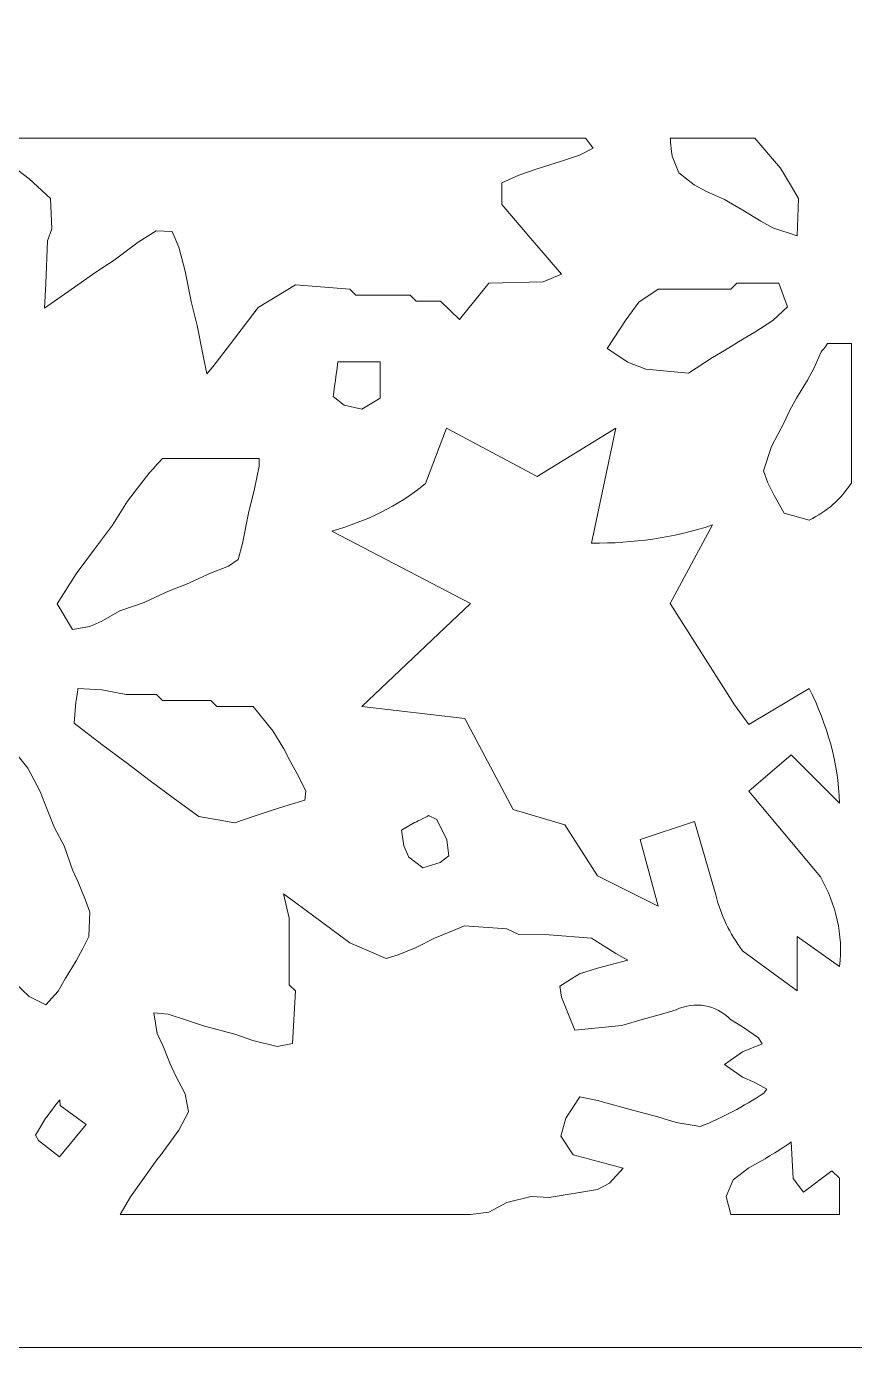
# Model space of a CAD drawing. Header units: centimetres. Extents: x -13.8 to 13.8, y -13.7 to 13.7.
# Drawn here: x 9.001 to 10.575, y 0.85 to 3.36 of the extents above; entities that cross this region are included whole.
import ezdxf

# ---------------------------------------------------------------- set-up
doc = ezdxf.new("R2010")
doc.units = ezdxf.units.CM
doc.header["$MEASUREMENT"] = 0
doc.layers.add('Layer 1', color=7, linetype='Continuous')

msp = doc.modelspace()

# ---------------------------------------------------------------- linework, layer by layer
at = {"layer": 'Layer 1', "lineweight": 0}
msp.add_lwpolyline([(0.95375, 0.85022), (13.77439, 0.85022), (13.77439, 13.67104), (0.95375, 13.67104), (0.95375, 0.85022)], close=True, dxfattribs=at)
at = {"layer": 'Layer 1', "color": 7, "lineweight": 0}
for points, knots in [([(8.90347, 3.14764), (8.90347, 3.14764), (10.0638, 3.14764), (10.0638, 3.14764), (10.0638, 3.14764), (10.0638, 3.14764), (10.07809, 3.1284), (10.07809, 3.1284), (10.07809, 3.1284), (10.07809, 3.1284), (10.05219, 3.11488), (10.05219, 3.11488), (10.05219, 3.11488), (10.05219, 3.11488), (10.01771, 3.10364), (10.01771, 3.10364), (10.01771, 3.10364), (10.01771, 3.10364), (9.97159, 3.08917), (9.97159, 3.08917), (9.97159, 3.08917), (9.97159, 3.08917), (9.93711, 3.07679), (9.93711, 3.07679), (9.93711, 3.07679), (9.93711, 3.07679), (9.90472, 3.0625), (9.90472, 3.0625), (9.90472, 3.0625), (9.90472, 3.0625), (9.90472, 3.02115), (9.90472, 3.02115), (9.90472, 3.02115), (9.90472, 3.02115), (9.96319, 2.9522), (9.96319, 2.9522), (9.96319, 2.9522), (9.96319, 2.9522), (10.01769, 2.88915), (10.01769, 2.88915), (10.01769, 2.88915), (10.01769, 2.88915), (9.98321, 2.87468), (9.98321, 2.87468), (9.98321, 2.87468), (9.98321, 2.87468), (9.87976, 2.87201), (9.87976, 2.87201), (9.87976, 2.87201), (9.87976, 2.87201), (9.82433, 2.80306), (9.82433, 2.80306), (9.82433, 2.80306), (9.82433, 2.80306), (9.78813, 2.83754), (9.78813, 2.83754), (9.78813, 2.83754), (9.78813, 2.83754), (9.74206, 2.83752), (9.74206, 2.83752), (9.74206, 2.83752), (9.74206, 2.83752), (9.73063, 2.84914), (9.73063, 2.84914), (9.73063, 2.84914), (9.73063, 2.84914), (9.62718, 2.84914), (9.62718, 2.84914), (9.62718, 2.84914), (9.62718, 2.84914), (9.61594, 2.86057), (9.61594, 2.86057), (9.61594, 2.86057), (9.61594, 2.86057), (9.51212, 2.86896), (9.51212, 2.86896), (9.51212, 2.86896), (9.51212, 2.86896), (9.44145, 2.82573), (9.44145, 2.82573), (9.44145, 2.82573), (9.44145, 2.82573), (9.38869, 2.75696), (9.38869, 2.75696), (9.38869, 2.75696), (9.38869, 2.75696), (9.35535, 2.71277), (9.35535, 2.71277), (9.35535, 2.71277), (9.35535, 2.71277), (9.34392, 2.69962), (9.34392, 2.69962), (9.34392, 2.69962), (9.34392, 2.69962), (9.33707, 2.73372), (9.33707, 2.73372), (9.33707, 2.73372), (9.33707, 2.73372), (9.32524, 2.79145), (9.32524, 2.79145), (9.32524, 2.79145), (9.32524, 2.79145), (9.314, 2.83717), (9.314, 2.83717), (9.314, 2.83717), (9.314, 2.83717), (9.30257, 2.89469), (9.30257, 2.89469), (9.30257, 2.89469), (9.30257, 2.89469), (9.29077, 2.9406), (9.29077, 2.9406), (9.29077, 2.9406), (9.29077, 2.9406), (9.27783, 2.97031), (9.27783, 2.97031), (9.27783, 2.97031), (9.27783, 2.97031), (9.24772, 2.97126), (9.24772, 2.97126), (9.24772, 2.97126), (9.24772, 2.97126), (9.21324, 2.94954), (9.21324, 2.94954), (9.21324, 2.94954), (9.21324, 2.94954), (9.16752, 2.91583), (9.16752, 2.91583), (9.16752, 2.91583), (9.16752, 2.91583), (9.13304, 2.89297), (9.13304, 2.89297), (9.13304, 2.89297), (9.13304, 2.89297), (9.09856, 2.86897), (9.09856, 2.86897), (9.09856, 2.86897), (9.09856, 2.86897), (9.03551, 2.82478), (9.03551, 2.82478), (9.03551, 2.82478), (9.03551, 2.82478), (9.03818, 2.87164), (9.03818, 2.87164), (9.03818, 2.87164), (9.03818, 2.87164), (9.04141, 2.9526), (9.04141, 2.9526), (9.04141, 2.9526), (9.04141, 2.9526), (9.04961, 2.97509), (9.04961, 2.97509), (9.04961, 2.97509), (9.04961, 2.97509), (9.04694, 3.03264), (9.04694, 3.03264), (9.04694, 3.03264), (9.04694, 3.03264), (9.00656, 3.07016), (9.00656, 3.07016), (9.00656, 3.07016), (9.00656, 3.07016), (8.96065, 3.10466), (8.96065, 3.10466), (8.96065, 3.10466), (8.96065, 3.10466), (8.91855, 3.13533), (8.91855, 3.13533), (8.91855, 3.13533), (8.91852, 3.13526), (8.90998, 3.14362), (8.90347, 3.14764)], [0, 0, 0, 0, 0.0227273, 0.0227273, 0.0227273, 0.0227273, 0.0454545, 0.0454545, 0.0454545, 0.0454545, 0.0681818, 0.0681818, 0.0681818, 0.0681818, 0.0909091, 0.0909091, 0.0909091, 0.0909091, 0.1136364, 0.1136364, 0.1136364, 0.1136364, 0.1363636, 0.1363636, 0.1363636, 0.1363636, 0.1590909, 0.1590909, 0.1590909, 0.1590909, 0.1818182, 0.1818182, 0.1818182, 0.1818182, 0.2045455, 0.2045455, 0.2045455, 0.2045455, 0.2272727, 0.2272727, 0.2272727, 0.2272727, 0.25, 0.25, 0.25, 0.25, 0.2727273, 0.2727273, 0.2727273, 0.2727273, 0.2954545, 0.2954545, 0.2954545, 0.2954545, 0.3181818, 0.3181818, 0.3181818, 0.3181818, 0.3409091, 0.3409091, 0.3409091, 0.3409091, 0.3636364, 0.3636364, 0.3636364, 0.3636364, 0.3863636, 0.3863636, 0.3863636, 0.3863636, 0.4090909, 0.4090909, 0.4090909, 0.4090909, 0.4318182, 0.4318182, 0.4318182, 0.4318182, 0.4545455, 0.4545455, 0.4545455, 0.4545455, 0.4772727, 0.4772727, 0.4772727, 0.4772727, 0.5, 0.5, 0.5, 0.5, 0.5227273, 0.5227273, 0.5227273, 0.5227273, 0.5454545, 0.5454545, 0.5454545, 0.5454545, 0.5681818, 0.5681818, 0.5681818, 0.5681818, 0.5909091, 0.5909091, 0.5909091, 0.5909091, 0.6136364, 0.6136364, 0.6136364, 0.6136364, 0.6363636, 0.6363636, 0.6363636, 0.6363636, 0.6590909, 0.6590909, 0.6590909, 0.6590909, 0.6818182, 0.6818182, 0.6818182, 0.6818182, 0.7045455, 0.7045455, 0.7045455, 0.7045455, 0.7272727, 0.7272727, 0.7272727, 0.7272727, 0.75, 0.75, 0.75, 0.75, 0.7727273, 0.7727273, 0.7727273, 0.7727273, 0.7954545, 0.7954545, 0.7954545, 0.7954545, 0.8181818, 0.8181818, 0.8181818, 0.8181818, 0.8409091, 0.8409091, 0.8409091, 0.8409091, 0.8636364, 0.8636364, 0.8636364, 0.8636364, 0.8863636, 0.8863636, 0.8863636, 0.8863636, 0.9090909, 0.9090909, 0.9090909, 0.9090909, 0.9318182, 0.9318182, 0.9318182, 0.9318182, 0.9545455, 0.9545455, 0.9545455, 0.9545455, 1, 1, 1, 1]), ([(10.22461, 3.14764), (10.22461, 3.14764), (10.3854, 3.14764), (10.3854, 3.14764), (10.3854, 3.14764), (10.3854, 3.14764), (10.43416, 3.09012), (10.43416, 3.09012), (10.43416, 3.09012), (10.43416, 3.09012), (10.45512, 3.05564), (10.45512, 3.05564), (10.45512, 3.05564), (10.45512, 3.05564), (10.46864, 3.03259), (10.46864, 3.03259), (10.46864, 3.03259), (10.46864, 3.03259), (10.46578, 2.96192), (10.46578, 2.96192), (10.46578, 2.96192), (10.46578, 2.96192), (10.41969, 2.97716), (10.41969, 2.97716), (10.41969, 2.97716), (10.41969, 2.97716), (10.39683, 2.98954), (10.39683, 2.98954), (10.39683, 2.98954), (10.39683, 2.98954), (10.36235, 3.0105), (10.36235, 3.0105), (10.36235, 3.0105), (10.36235, 3.0105), (10.32787, 3.0309), (10.32787, 3.0309), (10.32787, 3.0309), (10.32787, 3.0309), (10.29339, 3.04614), (10.29339, 3.04614), (10.29339, 3.04614), (10.29339, 3.04614), (10.27034, 3.05852), (10.27034, 3.05852), (10.27034, 3.05852), (10.27034, 3.05852), (10.24081, 3.08157), (10.24081, 3.08157), (10.24081, 3.08157), (10.24081, 3.08157), (10.22822, 3.113), (10.22822, 3.113), (10.22822, 3.113), (10.22821, 3.11295), (10.22519, 3.14153), (10.22461, 3.14764)], [0, 0, 0, 0, 0.0666667, 0.0666667, 0.0666667, 0.0666667, 0.1333333, 0.1333333, 0.1333333, 0.1333333, 0.2, 0.2, 0.2, 0.2, 0.2666667, 0.2666667, 0.2666667, 0.2666667, 0.3333333, 0.3333333, 0.3333333, 0.3333333, 0.4, 0.4, 0.4, 0.4, 0.4666667, 0.4666667, 0.4666667, 0.4666667, 0.5333333, 0.5333333, 0.5333333, 0.5333333, 0.6, 0.6, 0.6, 0.6, 0.6666667, 0.6666667, 0.6666667, 0.6666667, 0.7333333, 0.7333333, 0.7333333, 0.7333333, 0.8, 0.8, 0.8, 0.8, 0.8666667, 0.8666667, 0.8666667, 0.8666667, 1, 1, 1, 1]), ([(10.35108, 2.87197), (10.35108, 2.87197), (10.4313, 2.87197), (10.4313, 2.87197), (10.4313, 2.87197), (10.4313, 2.87197), (10.4475, 2.82683), (10.4475, 2.82683), (10.4475, 2.82683), (10.4475, 2.82683), (10.41969, 2.80093), (10.41969, 2.80093), (10.41969, 2.80093), (10.41969, 2.80093), (10.38519, 2.77881), (10.38519, 2.77881), (10.38519, 2.77881), (10.38519, 2.77881), (10.36233, 2.76548), (10.36233, 2.76548), (10.36233, 2.76548), (10.36233, 2.76548), (10.32785, 2.74434), (10.32785, 2.74434), (10.32785, 2.74434), (10.32785, 2.74434), (10.30481, 2.731), (10.30481, 2.731), (10.30481, 2.731), (10.30481, 2.731), (10.25909, 2.70129), (10.25909, 2.70129), (10.25909, 2.70129), (10.25909, 2.70129), (10.17831, 2.70835), (10.17831, 2.70835), (10.17831, 2.70835), (10.17831, 2.70835), (10.14383, 2.72169), (10.14383, 2.72169), (10.14383, 2.72169), (10.14383, 2.72169), (10.10497, 2.74815), (10.10497, 2.74815), (10.10497, 2.74815), (10.10497, 2.74815), (10.14116, 2.80265), (10.14116, 2.80265), (10.14116, 2.80265), (10.14116, 2.80265), (10.16516, 2.83617), (10.16516, 2.83617), (10.16516, 2.83617), (10.16516, 2.83617), (10.20175, 2.86054), (10.20175, 2.86054), (10.20175, 2.86054), (10.20175, 2.86054), (10.33968, 2.86054), (10.33968, 2.86054), (10.33968, 2.86054), (10.33968, 2.86054), (10.35108, 2.87197), (10.35108, 2.87197)], [0, 0, 0, 0, 0.0588235, 0.0588235, 0.0588235, 0.0588235, 0.1176471, 0.1176471, 0.1176471, 0.1176471, 0.1764706, 0.1764706, 0.1764706, 0.1764706, 0.2352941, 0.2352941, 0.2352941, 0.2352941, 0.2941176, 0.2941176, 0.2941176, 0.2941176, 0.3529412, 0.3529412, 0.3529412, 0.3529412, 0.4117647, 0.4117647, 0.4117647, 0.4117647, 0.4705882, 0.4705882, 0.4705882, 0.4705882, 0.5294118, 0.5294118, 0.5294118, 0.5294118, 0.5882353, 0.5882353, 0.5882353, 0.5882353, 0.6470588, 0.6470588, 0.6470588, 0.6470588, 0.7058824, 0.7058824, 0.7058824, 0.7058824, 0.7647059, 0.7647059, 0.7647059, 0.7647059, 0.8235294, 0.8235294, 0.8235294, 0.8235294, 0.8823529, 0.8823529, 0.8823529, 0.8823529, 1, 1, 1, 1]), ([(10.5233, 2.75712), (10.5233, 2.75712), (10.5692, 2.75712), (10.5692, 2.75712), (10.5692, 2.75712), (10.5692, 2.75712), (10.5692, 2.49288), (10.5692, 2.49288), (10.5692, 2.49288), (10.54769, 2.46049), (10.52348, 2.43859), (10.48863, 2.42202), (10.48863, 2.42202), (10.48863, 2.42202), (10.441, 2.43536), (10.441, 2.43536), (10.441, 2.43536), (10.441, 2.43536), (10.42158, 2.46984), (10.42158, 2.46984), (10.42158, 2.46984), (10.42158, 2.46984), (10.41034, 2.49251), (10.41034, 2.49251), (10.41034, 2.49251), (10.41034, 2.49251), (10.40177, 2.51556), (10.40177, 2.51556), (10.40177, 2.51556), (10.40177, 2.51556), (10.41682, 2.56147), (10.41682, 2.56147), (10.41682, 2.56147), (10.41682, 2.56147), (10.4292, 2.58452), (10.4292, 2.58452), (10.4292, 2.58452), (10.4292, 2.58452), (10.441, 2.60757), (10.441, 2.60757), (10.441, 2.60757), (10.441, 2.60757), (10.45224, 2.63043), (10.45224, 2.63043), (10.45224, 2.63043), (10.45224, 2.63043), (10.46483, 2.65348), (10.46483, 2.65348), (10.46483, 2.65348), (10.46483, 2.65348), (10.48579, 2.68796), (10.48579, 2.68796), (10.48579, 2.68796), (10.48579, 2.68796), (10.49817, 2.71101), (10.49817, 2.71101), (10.49817, 2.71101), (10.49817, 2.71101), (10.51169, 2.74168), (10.51169, 2.74168), (10.51169, 2.74168), (10.51168, 2.74167), (10.52026, 2.7514), (10.5233, 2.75712)], [0, 0, 0, 0, 0.0588235, 0.0588235, 0.0588235, 0.0588235, 0.1176471, 0.1176471, 0.1176471, 0.1176471, 0.1764706, 0.1764706, 0.1764706, 0.1764706, 0.2352941, 0.2352941, 0.2352941, 0.2352941, 0.2941176, 0.2941176, 0.2941176, 0.2941176, 0.3529412, 0.3529412, 0.3529412, 0.3529412, 0.4117647, 0.4117647, 0.4117647, 0.4117647, 0.4705882, 0.4705882, 0.4705882, 0.4705882, 0.5294118, 0.5294118, 0.5294118, 0.5294118, 0.5882353, 0.5882353, 0.5882353, 0.5882353, 0.6470588, 0.6470588, 0.6470588, 0.6470588, 0.7058824, 0.7058824, 0.7058824, 0.7058824, 0.7647059, 0.7647059, 0.7647059, 0.7647059, 0.8235294, 0.8235294, 0.8235294, 0.8235294, 0.8823529, 0.8823529, 0.8823529, 0.8823529, 1, 1, 1, 1]), ([(9.59271, 2.7228), (9.59271, 2.7228), (9.67311, 2.7228), (9.67311, 2.7228), (9.67311, 2.7228), (9.67311, 2.7228), (9.67311, 2.65385), (9.67311, 2.65385), (9.67311, 2.65385), (9.67311, 2.65385), (9.63863, 2.63234), (9.63863, 2.63234), (9.63863, 2.63234), (9.63863, 2.63234), (9.60511, 2.63996), (9.60511, 2.63996), (9.60511, 2.63996), (9.60511, 2.63996), (9.58415, 2.65652), (9.58415, 2.65652), (9.58415, 2.65652), (9.58413, 2.65652), (9.59271, 2.7169), (9.59271, 2.7228)], [0, 0, 0, 0, 0.1428571, 0.1428571, 0.1428571, 0.1428571, 0.2857143, 0.2857143, 0.2857143, 0.2857143, 0.4285714, 0.4285714, 0.4285714, 0.4285714, 0.5714286, 0.5714286, 0.5714286, 0.5714286, 0.7142857, 0.7142857, 0.7142857, 0.7142857, 1, 1, 1, 1]), ([(9.79961, 2.59633), (9.79961, 2.59633), (9.97183, 2.50452), (9.97183, 2.50452), (9.97183, 2.50452), (9.97183, 2.50452), (10.12119, 2.59633), (10.12119, 2.59633), (10.12119, 2.59633), (10.12119, 2.59633), (10.07528, 2.37802), (10.07528, 2.37802), (10.07528, 2.37802), (10.15624, 2.37802), (10.22805, 2.38755), (10.3052, 2.41271), (10.3052, 2.41271), (10.3052, 2.41271), (10.22461, 2.26335), (10.22461, 2.26335), (10.22461, 2.26335), (10.22461, 2.26335), (10.34693, 2.07094), (10.34693, 2.07094), (10.34693, 2.07094), (10.34693, 2.07094), (10.37416, 2.03361), (10.37416, 2.03361), (10.37416, 2.03361), (10.37416, 2.03361), (10.48883, 2.10238), (10.48883, 2.10238), (10.48883, 2.10238), (10.52312, 2.03152), (10.54389, 1.96331), (10.54656, 1.88426), (10.54656, 1.88426), (10.54656, 1.88426), (10.45435, 1.97589), (10.45435, 1.97589), (10.45435, 1.97589), (10.45435, 1.97589), (10.37415, 1.90694), (10.37415, 1.90694), (10.37415, 1.90694), (10.37415, 1.90694), (10.51017, 1.74425), (10.51017, 1.74425), (10.51017, 1.74425), (10.53988, 1.69033), (10.5534, 1.63585), (10.54655, 1.57412), (10.54655, 1.57412), (10.54655, 1.57412), (10.46577, 1.63127), (10.46577, 1.63127), (10.46577, 1.63127), (10.46577, 1.63127), (10.46577, 1.52782), (10.46577, 1.52782), (10.46577, 1.52782), (10.46577, 1.52782), (10.36176, 1.60402), (10.36176, 1.60402), (10.36176, 1.60402), (10.33776, 1.63717), (10.32099, 1.66993), (10.31146, 1.70993), (10.31146, 1.70993), (10.31146, 1.70993), (10.27069, 1.84976), (10.27069, 1.84976), (10.27069, 1.84976), (10.27069, 1.84976), (10.16724, 1.81528), (10.16724, 1.81528), (10.16724, 1.81528), (10.16724, 1.81528), (10.20172, 1.68878), (10.20172, 1.68878), (10.20172, 1.68878), (10.20172, 1.68878), (10.08665, 1.7463), (10.08665, 1.7463), (10.08665, 1.7463), (10.08665, 1.7463), (10.02416, 1.84287), (10.02416, 1.84287), (10.02416, 1.84287), (10.02416, 1.84287), (9.92605, 1.8724), (9.92605, 1.8724), (9.92605, 1.8724), (9.92605, 1.8724), (9.83403, 2.0448), (9.83403, 2.0448), (9.83403, 2.0448), (9.83403, 2.0448), (9.63858, 2.06785), (9.63858, 2.06785), (9.63858, 2.06785), (9.63858, 2.06785), (9.84527, 2.2633), (9.84527, 2.2633), (9.84527, 2.2633), (9.84527, 2.2633), (9.58143, 2.40123), (9.58143, 2.40123), (9.58143, 2.40123), (9.64829, 2.42047), (9.70526, 2.44695), (9.75955, 2.49153), (9.75955, 2.49153), (9.75955, 2.49153), (9.79961, 2.59633), (9.79961, 2.59633)], [0, 0, 0, 0, 0.0333333, 0.0333333, 0.0333333, 0.0333333, 0.0666667, 0.0666667, 0.0666667, 0.0666667, 0.1, 0.1, 0.1, 0.1, 0.1333333, 0.1333333, 0.1333333, 0.1333333, 0.1666667, 0.1666667, 0.1666667, 0.1666667, 0.2, 0.2, 0.2, 0.2, 0.2333333, 0.2333333, 0.2333333, 0.2333333, 0.2666667, 0.2666667, 0.2666667, 0.2666667, 0.3, 0.3, 0.3, 0.3, 0.3333333, 0.3333333, 0.3333333, 0.3333333, 0.3666667, 0.3666667, 0.3666667, 0.3666667, 0.4, 0.4, 0.4, 0.4, 0.4333333, 0.4333333, 0.4333333, 0.4333333, 0.4666667, 0.4666667, 0.4666667, 0.4666667, 0.5, 0.5, 0.5, 0.5, 0.5333333, 0.5333333, 0.5333333, 0.5333333, 0.5666667, 0.5666667, 0.5666667, 0.5666667, 0.6, 0.6, 0.6, 0.6, 0.6333333, 0.6333333, 0.6333333, 0.6333333, 0.6666667, 0.6666667, 0.6666667, 0.6666667, 0.7, 0.7, 0.7, 0.7, 0.7333333, 0.7333333, 0.7333333, 0.7333333, 0.7666667, 0.7666667, 0.7666667, 0.7666667, 0.8, 0.8, 0.8, 0.8, 0.8333333, 0.8333333, 0.8333333, 0.8333333, 0.8666667, 0.8666667, 0.8666667, 0.8666667, 0.9, 0.9, 0.9, 0.9, 0.9333333, 0.9333333, 0.9333333, 0.9333333, 1, 1, 1, 1]), ([(9.25952, 2.53899), (9.25952, 2.53899), (9.44353, 2.53899), (9.44353, 2.53899), (9.44353, 2.53899), (9.44353, 2.53899), (9.44316, 2.52412), (9.44316, 2.52412), (9.44316, 2.52412), (9.44316, 2.52412), (9.43459, 2.48107), (9.43459, 2.48107), (9.43459, 2.48107), (9.43459, 2.48107), (9.42316, 2.43535), (9.42316, 2.43535), (9.42316, 2.43535), (9.42316, 2.43535), (9.41173, 2.37762), (9.41173, 2.37762), (9.41173, 2.37762), (9.41173, 2.37762), (9.40316, 2.34733), (9.40316, 2.34733), (9.40316, 2.34733), (9.40316, 2.34733), (9.38488, 2.33458), (9.38488, 2.33458), (9.38488, 2.33458), (9.38488, 2.33458), (9.35117, 2.32124), (9.35117, 2.32124), (9.35117, 2.32124), (9.35117, 2.32124), (9.3285, 2.31076), (9.3285, 2.31076), (9.3285, 2.31076), (9.3285, 2.31076), (9.30527, 2.3001), (9.30527, 2.3001), (9.30527, 2.3001), (9.30527, 2.3001), (9.27079, 2.28676), (9.27079, 2.28676), (9.27079, 2.28676), (9.27079, 2.28676), (9.24774, 2.27647), (9.24774, 2.27647), (9.24774, 2.27647), (9.24774, 2.27647), (9.22507, 2.26562), (9.22507, 2.26562), (9.22507, 2.26562), (9.22507, 2.26562), (9.17877, 2.24943), (9.17877, 2.24943), (9.17877, 2.24943), (9.17877, 2.24943), (9.14448, 2.23019), (9.14448, 2.23019), (9.14448, 2.23019), (9.14448, 2.23019), (9.12162, 2.2199), (9.12162, 2.2199), (9.12162, 2.2199), (9.12162, 2.2199), (9.08886, 2.214), (9.08886, 2.214), (9.08886, 2.214), (9.08886, 2.214), (9.05933, 2.26297), (9.05933, 2.26297), (9.05933, 2.26297), (9.05933, 2.26297), (9.09571, 2.32012), (9.09571, 2.32012), (9.09571, 2.32012), (9.09571, 2.32012), (9.13019, 2.36642), (9.13019, 2.36642), (9.13019, 2.36642), (9.13019, 2.36642), (9.16467, 2.41214), (9.16467, 2.41214), (9.16467, 2.41214), (9.16467, 2.41214), (9.19325, 2.45805), (9.19325, 2.45805), (9.19325, 2.45805), (9.19325, 2.45805), (9.23572, 2.51292), (9.23572, 2.51292), (9.23572, 2.51292), (9.23573, 2.51288), (9.25457, 2.53288), (9.25952, 2.53899)], [0, 0, 0, 0, 0.04, 0.04, 0.04, 0.04, 0.08, 0.08, 0.08, 0.08, 0.12, 0.12, 0.12, 0.12, 0.16, 0.16, 0.16, 0.16, 0.2, 0.2, 0.2, 0.2, 0.24, 0.24, 0.24, 0.24, 0.28, 0.28, 0.28, 0.28, 0.32, 0.32, 0.32, 0.32, 0.36, 0.36, 0.36, 0.36, 0.4, 0.4, 0.4, 0.4, 0.44, 0.44, 0.44, 0.44, 0.48, 0.48, 0.48, 0.48, 0.52, 0.52, 0.52, 0.52, 0.56, 0.56, 0.56, 0.56, 0.6, 0.6, 0.6, 0.6, 0.64, 0.64, 0.64, 0.64, 0.68, 0.68, 0.68, 0.68, 0.72, 0.72, 0.72, 0.72, 0.76, 0.76, 0.76, 0.76, 0.8, 0.8, 0.8, 0.8, 0.84, 0.84, 0.84, 0.84, 0.88, 0.88, 0.88, 0.88, 0.92, 0.92, 0.92, 0.92, 1, 1, 1, 1]), ([(9.09894, 2.10235), (9.09894, 2.10235), (9.14447, 2.09931), (9.14447, 2.09931), (9.14447, 2.09931), (9.14447, 2.09931), (9.19056, 2.09092), (9.19056, 2.09092), (9.19056, 2.09092), (9.19056, 2.09092), (9.24809, 2.09092), (9.24809, 2.09092), (9.24809, 2.09092), (9.24809, 2.09092), (9.25952, 2.0793), (9.25952, 2.0793), (9.25952, 2.0793), (9.25952, 2.0793), (9.35154, 2.07931), (9.35154, 2.07931), (9.35154, 2.07931), (9.35154, 2.07931), (9.36297, 2.06788), (9.36297, 2.06788), (9.36297, 2.06788), (9.36297, 2.06788), (9.43173, 2.06788), (9.43173, 2.06788), (9.43173, 2.06788), (9.43173, 2.06788), (9.46906, 2.02179), (9.46906, 2.02179), (9.46906, 2.02179), (9.46906, 2.02179), (9.49002, 1.98729), (9.49002, 1.98729), (9.49002, 1.98729), (9.49002, 1.98729), (9.5024, 1.96406), (9.5024, 1.96406), (9.5024, 1.96406), (9.5024, 1.96406), (9.51515, 1.94099), (9.51515, 1.94099), (9.51515, 1.94099), (9.51515, 1.94099), (9.53211, 1.90765), (9.53211, 1.90765), (9.53211, 1.90765), (9.53211, 1.90765), (9.53039, 1.88974), (9.53039, 1.88974), (9.53039, 1.88974), (9.53039, 1.88974), (9.50068, 1.88096), (9.50068, 1.88096), (9.50068, 1.88096), (9.50068, 1.88096), (9.4662, 1.8703), (9.4662, 1.8703), (9.4662, 1.8703), (9.4662, 1.8703), (9.43172, 1.85906), (9.43172, 1.85906), (9.43172, 1.85906), (9.43172, 1.85906), (9.39724, 1.84723), (9.39724, 1.84723), (9.39724, 1.84723), (9.39724, 1.84723), (9.32847, 1.85906), (9.32847, 1.85906), (9.32847, 1.85906), (9.32847, 1.85906), (9.28217, 1.8924), (9.28217, 1.8924), (9.28217, 1.8924), (9.28217, 1.8924), (9.23645, 1.92688), (9.23645, 1.92688), (9.23645, 1.92688), (9.23645, 1.92688), (9.19054, 1.96136), (9.19054, 1.96136), (9.19054, 1.96136), (9.19054, 1.96136), (9.14445, 1.99584), (9.14445, 1.99584), (9.14445, 1.99584), (9.14445, 1.99584), (9.09206, 2.03622), (9.09206, 2.03622), (9.09206, 2.03622), (9.09206, 2.03622), (9.09473, 2.07604), (9.09473, 2.07604), (9.09473, 2.07604), (9.09473, 2.07608), (9.09894, 2.0959), (9.09894, 2.10235)], [0, 0, 0, 0, 0.0384615, 0.0384615, 0.0384615, 0.0384615, 0.0769231, 0.0769231, 0.0769231, 0.0769231, 0.1153846, 0.1153846, 0.1153846, 0.1153846, 0.1538462, 0.1538462, 0.1538462, 0.1538462, 0.1923077, 0.1923077, 0.1923077, 0.1923077, 0.2307692, 0.2307692, 0.2307692, 0.2307692, 0.2692308, 0.2692308, 0.2692308, 0.2692308, 0.3076923, 0.3076923, 0.3076923, 0.3076923, 0.3461538, 0.3461538, 0.3461538, 0.3461538, 0.3846154, 0.3846154, 0.3846154, 0.3846154, 0.4230769, 0.4230769, 0.4230769, 0.4230769, 0.4615385, 0.4615385, 0.4615385, 0.4615385, 0.5, 0.5, 0.5, 0.5, 0.5384615, 0.5384615, 0.5384615, 0.5384615, 0.5769231, 0.5769231, 0.5769231, 0.5769231, 0.6153846, 0.6153846, 0.6153846, 0.6153846, 0.6538462, 0.6538462, 0.6538462, 0.6538462, 0.6923077, 0.6923077, 0.6923077, 0.6923077, 0.7307692, 0.7307692, 0.7307692, 0.7307692, 0.7692308, 0.7692308, 0.7692308, 0.7692308, 0.8076923, 0.8076923, 0.8076923, 0.8076923, 0.8461538, 0.8461538, 0.8461538, 0.8461538, 0.8846154, 0.8846154, 0.8846154, 0.8846154, 0.9230769, 0.9230769, 0.9230769, 0.9230769, 1, 1, 1, 1]), ([(8.98369, 1.97588), (8.98369, 1.97588), (9.00369, 1.95072), (9.00369, 1.95072), (9.00369, 1.95072), (9.00369, 1.95072), (9.00864, 1.94101), (9.00864, 1.94101), (9.00864, 1.94101), (9.00864, 1.94101), (9.02692, 1.90653), (9.02692, 1.90653), (9.02692, 1.90653), (9.02692, 1.90653), (9.04026, 1.87205), (9.04026, 1.87205), (9.04026, 1.87205), (9.04026, 1.87205), (9.05436, 1.83755), (9.05436, 1.83755), (9.05436, 1.83755), (9.05436, 1.83755), (9.07264, 1.80326), (9.07264, 1.80326), (9.07264, 1.80326), (9.07264, 1.80326), (9.08883, 1.75735), (9.08883, 1.75735), (9.08883, 1.75735), (9.08883, 1.75735), (9.09949, 1.73428), (9.09949, 1.73428), (9.09949, 1.73428), (9.09949, 1.73428), (9.11301, 1.6998), (9.11301, 1.6998), (9.11301, 1.6998), (9.11301, 1.6998), (9.12158, 1.67694), (9.12158, 1.67694), (9.12158, 1.67694), (9.12158, 1.67694), (9.11949, 1.63085), (9.11949, 1.63085), (9.11949, 1.63085), (9.11949, 1.63085), (9.10825, 1.60818), (9.10825, 1.60818), (9.10825, 1.60818), (9.10825, 1.60818), (9.09568, 1.58495), (9.09568, 1.58495), (9.09568, 1.58495), (9.09568, 1.58495), (9.07472, 1.55047), (9.07472, 1.55047), (9.07472, 1.55047), (9.07472, 1.55047), (9.0612, 1.52742), (9.0612, 1.52742), (9.0612, 1.52742), (9.0612, 1.52742), (9.03815, 1.50152), (9.03815, 1.50152), (9.03815, 1.50152), (9.03815, 1.50152), (9.00653, 1.51713), (9.00653, 1.51713), (9.00653, 1.51713), (9.00653, 1.51713), (8.94919, 1.57087), (8.94919, 1.57087), (8.94919, 1.57087), (8.94919, 1.57087), (8.8949, 1.65392), (8.8949, 1.65392), (8.8949, 1.65392), (8.8949, 1.65392), (8.90347, 1.70022), (8.90347, 1.70022), (8.90347, 1.70022), (8.90347, 1.70022), (8.90347, 1.75774), (8.90347, 1.75774), (8.90347, 1.75774), (8.90347, 1.75774), (8.9149, 1.76898), (8.9149, 1.76898), (8.9149, 1.76898), (8.9149, 1.76898), (8.9149, 1.84976), (8.9149, 1.84976), (8.9149, 1.84976), (8.9149, 1.84976), (8.92652, 1.861), (8.92652, 1.861), (8.92652, 1.861), (8.92652, 1.861), (8.92652, 1.94141), (8.92652, 1.94141), (8.92652, 1.94141), (8.92654, 1.94138), (8.97816, 1.97205), (8.98369, 1.97588)], [0, 0, 0, 0, 0.037037, 0.037037, 0.037037, 0.037037, 0.0740741, 0.0740741, 0.0740741, 0.0740741, 0.1111111, 0.1111111, 0.1111111, 0.1111111, 0.1481481, 0.1481481, 0.1481481, 0.1481481, 0.1851852, 0.1851852, 0.1851852, 0.1851852, 0.2222222, 0.2222222, 0.2222222, 0.2222222, 0.2592593, 0.2592593, 0.2592593, 0.2592593, 0.2962963, 0.2962963, 0.2962963, 0.2962963, 0.3333333, 0.3333333, 0.3333333, 0.3333333, 0.3703704, 0.3703704, 0.3703704, 0.3703704, 0.4074074, 0.4074074, 0.4074074, 0.4074074, 0.4444444, 0.4444444, 0.4444444, 0.4444444, 0.4814815, 0.4814815, 0.4814815, 0.4814815, 0.5185185, 0.5185185, 0.5185185, 0.5185185, 0.5555556, 0.5555556, 0.5555556, 0.5555556, 0.5925926, 0.5925926, 0.5925926, 0.5925926, 0.6296296, 0.6296296, 0.6296296, 0.6296296, 0.6666667, 0.6666667, 0.6666667, 0.6666667, 0.7037037, 0.7037037, 0.7037037, 0.7037037, 0.7407407, 0.7407407, 0.7407407, 0.7407407, 0.7777778, 0.7777778, 0.7777778, 0.7777778, 0.8148148, 0.8148148, 0.8148148, 0.8148148, 0.8518519, 0.8518519, 0.8518519, 0.8518519, 0.8888889, 0.8888889, 0.8888889, 0.8888889, 0.9259259, 0.9259259, 0.9259259, 0.9259259, 1, 1, 1, 1]), ([(9.76511, 1.861), (9.76511, 1.861), (9.7813, 1.85319), (9.7813, 1.85319), (9.7813, 1.85319), (9.7813, 1.85319), (9.80016, 1.8149), (9.80016, 1.8149), (9.80016, 1.8149), (9.80016, 1.8149), (9.80397, 1.78423), (9.80397, 1.78423), (9.80397, 1.78423), (9.80397, 1.78423), (9.7872, 1.77185), (9.7872, 1.77185), (9.7872, 1.77185), (9.7872, 1.77185), (9.75444, 1.76156), (9.75444, 1.76156), (9.75444, 1.76156), (9.75444, 1.76156), (9.72758, 1.78156), (9.72758, 1.78156), (9.72758, 1.78156), (9.72758, 1.78156), (9.71824, 1.80328), (9.71824, 1.80328), (9.71824, 1.80328), (9.71824, 1.80328), (9.71403, 1.83281), (9.71403, 1.83281), (9.71403, 1.83281), (9.71403, 1.83281), (9.7388, 1.84728), (9.7388, 1.84728), (9.7388, 1.84728), (9.73884, 1.84727), (9.76035, 1.857), (9.76511, 1.861)], [0, 0, 0, 0, 0.0909091, 0.0909091, 0.0909091, 0.0909091, 0.1818182, 0.1818182, 0.1818182, 0.1818182, 0.2727273, 0.2727273, 0.2727273, 0.2727273, 0.3636364, 0.3636364, 0.3636364, 0.3636364, 0.4545455, 0.4545455, 0.4545455, 0.4545455, 0.5454545, 0.5454545, 0.5454545, 0.5454545, 0.6363636, 0.6363636, 0.6363636, 0.6363636, 0.7272727, 0.7272727, 0.7272727, 0.7272727, 0.8181818, 0.8181818, 0.8181818, 0.8181818, 1, 1, 1, 1]), ([(9.48947, 1.71183), (9.48947, 1.71183), (9.5131, 1.69487), (9.5131, 1.69487), (9.5131, 1.69487), (9.5131, 1.69487), (9.6156, 1.61886), (9.6156, 1.61886), (9.6156, 1.61886), (9.6156, 1.61886), (9.68455, 1.58912), (9.68455, 1.58912), (9.68455, 1.58912), (9.68455, 1.58912), (9.7076, 1.59637), (9.7076, 1.59637), (9.7076, 1.59637), (9.7076, 1.59637), (9.74208, 1.60989), (9.74208, 1.60989), (9.74208, 1.60989), (9.74208, 1.60989), (9.77656, 1.62799), (9.77656, 1.62799), (9.77656, 1.62799), (9.77656, 1.62799), (9.81104, 1.64151), (9.81104, 1.64151), (9.81104, 1.64151), (9.81104, 1.64151), (9.83369, 1.65122), (9.83369, 1.65122), (9.83369, 1.65122), (9.83369, 1.65122), (9.91428, 1.64532), (9.91428, 1.64532), (9.91428, 1.64532), (9.91428, 1.64532), (9.93714, 1.63466), (9.93714, 1.63466), (9.93714, 1.63466), (9.93714, 1.63466), (9.99466, 1.63392), (9.99466, 1.63392), (9.99466, 1.63392), (9.99466, 1.63392), (10.07486, 1.62799), (10.07486, 1.62799), (10.07486, 1.62799), (10.07486, 1.62799), (10.12116, 1.59846), (10.12116, 1.59846), (10.12116, 1.59846), (10.12116, 1.59846), (10.13831, 1.58912), (10.13831, 1.58912), (10.13831, 1.58912), (10.13831, 1.58912), (10.14381, 1.58608), (10.14381, 1.58608), (10.14381, 1.58608), (10.14381, 1.58608), (10.08666, 1.57084), (10.08666, 1.57084), (10.08666, 1.57084), (10.08666, 1.57084), (10.05216, 1.56018), (10.05216, 1.56018), (10.05216, 1.56018), (10.05216, 1.56018), (10.01464, 1.53637), (10.01464, 1.53637), (10.01464, 1.53637), (10.01464, 1.53637), (10.01768, 1.51597), (10.01768, 1.51597), (10.01768, 1.51597), (10.01768, 1.51597), (10.04358, 1.45292), (10.04358, 1.45292), (10.04358, 1.45292), (10.04358, 1.45292), (10.13253, 1.4617), (10.13253, 1.4617), (10.13253, 1.4617), (10.13253, 1.4617), (10.16682, 1.47199), (10.16682, 1.47199), (10.16682, 1.47199), (10.16682, 1.47199), (10.21273, 1.48474), (10.21273, 1.48474), (10.21273, 1.48474), (10.21273, 1.48474), (10.23578, 1.49196), (10.23578, 1.49196), (10.23578, 1.49196), (10.2716, 1.50797), (10.31179, 1.50207), (10.33942, 1.4731), (10.33942, 1.4731), (10.33942, 1.4731), (10.36228, 1.45958), (10.36228, 1.45958), (10.36228, 1.45958), (10.36228, 1.45958), (10.39257, 1.43844), (10.39257, 1.43844), (10.39257, 1.43844), (10.39257, 1.43844), (10.39961, 1.4272), (10.39961, 1.4272), (10.39961, 1.4272), (10.39961, 1.4272), (10.36228, 1.41196), (10.36228, 1.41196), (10.36228, 1.41196), (10.36228, 1.41196), (10.3278, 1.38775), (10.3278, 1.38775), (10.3278, 1.38775), (10.3278, 1.38775), (10.36228, 1.36412), (10.36228, 1.36412), (10.36228, 1.36412), (10.36228, 1.36412), (10.38514, 1.35401), (10.38514, 1.35401), (10.38514, 1.35401), (10.38514, 1.35401), (10.40819, 1.34086), (10.40819, 1.34086), (10.40819, 1.34086), (10.40819, 1.34086), (10.40266, 1.33343), (10.40266, 1.33343), (10.40266, 1.33343), (10.36324, 1.30827), (10.32514, 1.28694), (10.28169, 1.26998), (10.28169, 1.26998), (10.28169, 1.26998), (10.23578, 1.27779), (10.23578, 1.27779), (10.23578, 1.27779), (10.23578, 1.27779), (10.2013, 1.28827), (10.2013, 1.28827), (10.2013, 1.28827), (10.2013, 1.28827), (10.15558, 1.30065), (10.15558, 1.30065), (10.15558, 1.30065), (10.15558, 1.30065), (10.08663, 1.31951), (10.08663, 1.31951), (10.08663, 1.31951), (10.08663, 1.31951), (10.05308, 1.32636), (10.05308, 1.32636), (10.05308, 1.32636), (10.05308, 1.32636), (10.02622, 1.28617), (10.02622, 1.28617), (10.02622, 1.28617), (10.02622, 1.28617), (10.01669, 1.25169), (10.01669, 1.25169), (10.01669, 1.25169), (10.01669, 1.25169), (10.04032, 1.21605), (10.04032, 1.21605), (10.04032, 1.21605), (10.04032, 1.21605), (10.1352, 1.1907), (10.1352, 1.1907), (10.1352, 1.1907), (10.1352, 1.1907), (10.1093, 1.16271), (10.1093, 1.16271), (10.1093, 1.16271), (10.1093, 1.16271), (10.08665, 1.15033), (10.08665, 1.15033), (10.08665, 1.15033), (10.08665, 1.15033), (9.99463, 1.13509), (9.99463, 1.13509), (9.99463, 1.13509), (9.99463, 1.13509), (9.96053, 1.13718), (9.96053, 1.13718), (9.96053, 1.13718), (9.96053, 1.13718), (9.91423, 1.12556), (9.91423, 1.12556), (9.91423, 1.12556), (9.91423, 1.12556), (9.87975, 1.10728), (9.87975, 1.10728), (9.87975, 1.10728), (9.87975, 1.10728), (9.84527, 1.1027), (9.84527, 1.1027), (9.84527, 1.1027), (9.84527, 1.1027), (9.17906, 1.1027), (9.17906, 1.1027), (9.17906, 1.1027), (9.17906, 1.1027), (9.19906, 1.1368), (9.19906, 1.1368), (9.19906, 1.1368), (9.19906, 1.1368), (9.24878, 1.20652), (9.24878, 1.20652), (9.24878, 1.20652), (9.24878, 1.20652), (9.25735, 1.21718), (9.25735, 1.21718), (9.25735, 1.21718), (9.25735, 1.21718), (9.29069, 1.26327), (9.29069, 1.26327), (9.29069, 1.26327), (9.29069, 1.26327), (9.30897, 1.29775), (9.30897, 1.29775), (9.30897, 1.29775), (9.30897, 1.29775), (9.30249, 1.33223), (9.30249, 1.33223), (9.30249, 1.33223), (9.30249, 1.33223), (9.28421, 1.36671), (9.28421, 1.36671), (9.28421, 1.36671), (9.28421, 1.36671), (9.27392, 1.38938), (9.27392, 1.38938), (9.27392, 1.38938), (9.27392, 1.38938), (9.2604, 1.42386), (9.2604, 1.42386), (9.2604, 1.42386), (9.2604, 1.42386), (9.24974, 1.44709), (9.24974, 1.44709), (9.24974, 1.44709), (9.24974, 1.44709), (9.24326, 1.48633), (9.24326, 1.48633), (9.24326, 1.48633), (9.24326, 1.48633), (9.2707, 1.48347), (9.2707, 1.48347), (9.2707, 1.48347), (9.2707, 1.48347), (9.30518, 1.47185), (9.30518, 1.47185), (9.30518, 1.47185), (9.30518, 1.47185), (9.33966, 1.46042), (9.33966, 1.46042), (9.33966, 1.46042), (9.33966, 1.46042), (9.39718, 1.44537), (9.39718, 1.44537), (9.39718, 1.44537), (9.39718, 1.44537), (9.43166, 1.43357), (9.43166, 1.43357), (9.43166, 1.43357), (9.43166, 1.43357), (9.47757, 1.42214), (9.47757, 1.42214), (9.47757, 1.42214), (9.47757, 1.42214), (9.50652, 1.42767), (9.50652, 1.42767), (9.50652, 1.42767), (9.50652, 1.42767), (9.51242, 1.52768), (9.51242, 1.52768), (9.51242, 1.52768), (9.51242, 1.52768), (9.50062, 1.5393), (9.50062, 1.5393), (9.50062, 1.5393), (9.50062, 1.5393), (9.50062, 1.66559), (9.50062, 1.66559), (9.50062, 1.66559), (9.50062, 1.66559), (9.48947, 1.71183), (9.48947, 1.71183)], [0, 0, 0, 0, 0.0133333, 0.0133333, 0.0133333, 0.0133333, 0.0266667, 0.0266667, 0.0266667, 0.0266667, 0.04, 0.04, 0.04, 0.04, 0.0533333, 0.0533333, 0.0533333, 0.0533333, 0.0666667, 0.0666667, 0.0666667, 0.0666667, 0.08, 0.08, 0.08, 0.08, 0.0933333, 0.0933333, 0.0933333, 0.0933333, 0.1066667, 0.1066667, 0.1066667, 0.1066667, 0.12, 0.12, 0.12, 0.12, 0.1333333, 0.1333333, 0.1333333, 0.1333333, 0.1466667, 0.1466667, 0.1466667, 0.1466667, 0.16, 0.16, 0.16, 0.16, 0.1733333, 0.1733333, 0.1733333, 0.1733333, 0.1866667, 0.1866667, 0.1866667, 0.1866667, 0.2, 0.2, 0.2, 0.2, 0.2133333, 0.2133333, 0.2133333, 0.2133333, 0.2266667, 0.2266667, 0.2266667, 0.2266667, 0.24, 0.24, 0.24, 0.24, 0.2533333, 0.2533333, 0.2533333, 0.2533333, 0.2666667, 0.2666667, 0.2666667, 0.2666667, 0.28, 0.28, 0.28, 0.28, 0.2933333, 0.2933333, 0.2933333, 0.2933333, 0.3066667, 0.3066667, 0.3066667, 0.3066667, 0.32, 0.32, 0.32, 0.32, 0.3333333, 0.3333333, 0.3333333, 0.3333333, 0.3466667, 0.3466667, 0.3466667, 0.3466667, 0.36, 0.36, 0.36, 0.36, 0.3733333, 0.3733333, 0.3733333, 0.3733333, 0.3866667, 0.3866667, 0.3866667, 0.3866667, 0.4, 0.4, 0.4, 0.4, 0.4133333, 0.4133333, 0.4133333, 0.4133333, 0.4266667, 0.4266667, 0.4266667, 0.4266667, 0.44, 0.44, 0.44, 0.44, 0.4533333, 0.4533333, 0.4533333, 0.4533333, 0.4666667, 0.4666667, 0.4666667, 0.4666667, 0.48, 0.48, 0.48, 0.48, 0.4933333, 0.4933333, 0.4933333, 0.4933333, 0.5066667, 0.5066667, 0.5066667, 0.5066667, 0.52, 0.52, 0.52, 0.52, 0.5333333, 0.5333333, 0.5333333, 0.5333333, 0.5466667, 0.5466667, 0.5466667, 0.5466667, 0.56, 0.56, 0.56, 0.56, 0.5733333, 0.5733333, 0.5733333, 0.5733333, 0.5866667, 0.5866667, 0.5866667, 0.5866667, 0.6, 0.6, 0.6, 0.6, 0.6133333, 0.6133333, 0.6133333, 0.6133333, 0.6266667, 0.6266667, 0.6266667, 0.6266667, 0.64, 0.64, 0.64, 0.64, 0.6533333, 0.6533333, 0.6533333, 0.6533333, 0.6666667, 0.6666667, 0.6666667, 0.6666667, 0.68, 0.68, 0.68, 0.68, 0.6933333, 0.6933333, 0.6933333, 0.6933333, 0.7066667, 0.7066667, 0.7066667, 0.7066667, 0.72, 0.72, 0.72, 0.72, 0.7333333, 0.7333333, 0.7333333, 0.7333333, 0.7466667, 0.7466667, 0.7466667, 0.7466667, 0.76, 0.76, 0.76, 0.76, 0.7733333, 0.7733333, 0.7733333, 0.7733333, 0.7866667, 0.7866667, 0.7866667, 0.7866667, 0.8, 0.8, 0.8, 0.8, 0.8133333, 0.8133333, 0.8133333, 0.8133333, 0.8266667, 0.8266667, 0.8266667, 0.8266667, 0.84, 0.84, 0.84, 0.84, 0.8533333, 0.8533333, 0.8533333, 0.8533333, 0.8666667, 0.8666667, 0.8666667, 0.8666667, 0.88, 0.88, 0.88, 0.88, 0.8933333, 0.8933333, 0.8933333, 0.8933333, 0.9066667, 0.9066667, 0.9066667, 0.9066667, 0.92, 0.92, 0.92, 0.92, 0.9333333, 0.9333333, 0.9333333, 0.9333333, 0.9466667, 0.9466667, 0.9466667, 0.9466667, 0.96, 0.96, 0.96, 0.96, 0.9733333, 0.9733333, 0.9733333, 0.9733333, 1, 1, 1, 1]), ([(9.06444, 1.32093), (9.06444, 1.32093), (9.06502, 1.31027), (9.06502, 1.31027), (9.06502, 1.31027), (9.06502, 1.31027), (9.11474, 1.27407), (9.11474, 1.27407), (9.11474, 1.27407), (9.11474, 1.27407), (9.06407, 1.21274), (9.06407, 1.21274), (9.06407, 1.21274), (9.06407, 1.21274), (9.02369, 1.24341), (9.02369, 1.24341), (9.02369, 1.24341), (9.02369, 1.24341), (9.01816, 1.25389), (9.01816, 1.25389), (9.01816, 1.25389), (9.01816, 1.25389), (9.03816, 1.28628), (9.03816, 1.28628), (9.03816, 1.28628), (9.03817, 1.28627), (9.05949, 1.31485), (9.06444, 1.32093)], [0, 0, 0, 0, 0.125, 0.125, 0.125, 0.125, 0.25, 0.25, 0.25, 0.25, 0.375, 0.375, 0.375, 0.375, 0.5, 0.5, 0.5, 0.5, 0.625, 0.625, 0.625, 0.625, 0.75, 0.75, 0.75, 0.75, 1, 1, 1, 1]), ([(10.45435, 1.24071), (10.45435, 1.24071), (10.45816, 1.17136), (10.45816, 1.17136), (10.45816, 1.17136), (10.45816, 1.17136), (10.47816, 1.14564), (10.47816, 1.14564), (10.47816, 1.14564), (10.47816, 1.14564), (10.53169, 1.18586), (10.53169, 1.18586), (10.53169, 1.18586), (10.53169, 1.18586), (10.54637, 1.17176), (10.54637, 1.17176), (10.54637, 1.17176), (10.54637, 1.17176), (10.54637, 1.10281), (10.54637, 1.10281), (10.54637, 1.10281), (10.54637, 1.10281), (10.33968, 1.10281), (10.33968, 1.10281), (10.33968, 1.10281), (10.33968, 1.10281), (10.33074, 1.13691), (10.33074, 1.13691), (10.33074, 1.13691), (10.33074, 1.13691), (10.34408, 1.16874), (10.34408, 1.16874), (10.34408, 1.16874), (10.34408, 1.16874), (10.37379, 1.19179), (10.37379, 1.19179), (10.37379, 1.19179), (10.37379, 1.19179), (10.39684, 1.20417), (10.39684, 1.20417), (10.39684, 1.20417), (10.3968, 1.20414), (10.44863, 1.23481), (10.45435, 1.24071)], [0, 0, 0, 0, 0.0833333, 0.0833333, 0.0833333, 0.0833333, 0.1666667, 0.1666667, 0.1666667, 0.1666667, 0.25, 0.25, 0.25, 0.25, 0.3333333, 0.3333333, 0.3333333, 0.3333333, 0.4166667, 0.4166667, 0.4166667, 0.4166667, 0.5, 0.5, 0.5, 0.5, 0.5833333, 0.5833333, 0.5833333, 0.5833333, 0.6666667, 0.6666667, 0.6666667, 0.6666667, 0.75, 0.75, 0.75, 0.75, 0.8333333, 0.8333333, 0.8333333, 0.8333333, 1, 1, 1, 1])]:
    msp.add_open_spline(points, degree=3, knots=knots, dxfattribs=at)

doc.saveas('drawing.dxf')
